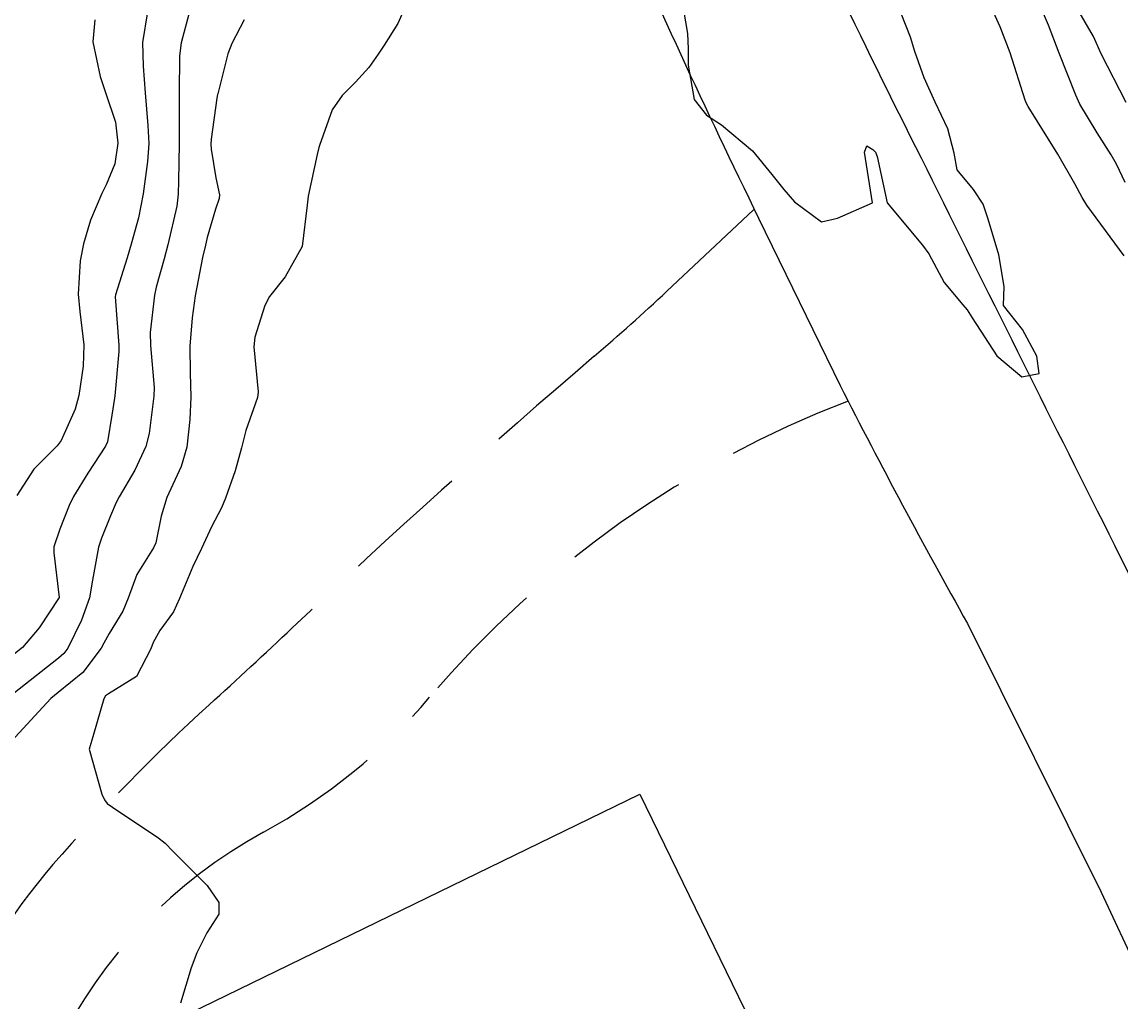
# Model space of a CAD drawing. Header units: metres. Extents: x 298520 to 308411, y 7433745 to 7450750.
# Drawn here: x 301006.2 to 301049.7, y 7443831.16 to 7443869.95 of the extents above; entities that cross this region are included whole.
import ezdxf

# ---------------------------------------------------------------- set-up
doc = ezdxf.new("R2010")
doc.units = ezdxf.units.M
doc.header["$LTSCALE"] = 10
doc.linetypes.add('DASHED', pattern=[0.75, 0.5, -0.25])
for name, color, linetype in [('Area Verde e Lazer', 94, 'Continuous'), ('Curvas de Nivel 1m', 11, 'Continuous'), ('Curvas de Nivel 5m', 15, 'Continuous'), ('Edificações', 30, 'Continuous'), ('Vias Primárias', 230, 'Continuous'), ('Vias Secundárias', 230, 'DASHED')]:
    doc.layers.add(name, color=color, linetype=linetype)

msp = doc.modelspace()

# ---------------------------------------------------------------- linework, layer by layer
at = {"layer": 'Area Verde e Lazer', "elevation": 683.981}
msp.add_lwpolyline([(301244.649, 7444005.746), (301236.077, 7444004.442, 0), (301223.445, 7444002.521, -0.079964), (301213.851, 7444002.604, 0.078577), (301189.512, 7444002.881, -0.017587), (301163.614, 7444000.014, 0.012035), (301150.001, 7443998.659, 0.378668), (301143.289, 7443991.061, -0.057498), (301138.13, 7443946.2, 0.342844), (301149.93, 7443920.553, 0.077568), (301153.355, 7443919.402, 0.010024), (301179.654, 7443915.445, 0.021064), (301218.066, 7443912.089, 0.035305), (301232.21, 7443912.451, 0.299651), (301239.104, 7443918.007, -0.016754)], format="xyb", dxfattribs=at)
at = {"layer": 'Curvas de Nivel 1m', "flags": 128}
for points, elevation in [([(301032.304, 7443870.895), (301032.539, 7443869.491), (301032.566, 7443868.89), (301032.569, 7443868.245), (301032.8, 7443866.887), (301033.289, 7443866.271), (301033.893, 7443865.877), (301035.118, 7443864.858), (301035.874, 7443863.918), (301036.354, 7443863.329), (301036.779, 7443862.836), (301037.851, 7443862.049), (301038.476, 7443862.191), (301039.863, 7443862.8), (301039.548, 7443864.803), (301039.639, 7443865.049), (301039.884, 7443864.909), (301039.98, 7443864.799), (301040.044, 7443864.635), (301040.441, 7443862.794), (301041.838, 7443861.123), (301042.093, 7443860.776), (301042.703, 7443859.648), (301043.443, 7443858.756), (301043.616, 7443858.558), (301043.808, 7443858.248), (301044.784, 7443856.74), (301045.775, 7443855.912), (301046.464, 7443856.035), (301046.37, 7443856.724), (301045.799, 7443857.778), (301045.046, 7443858.738), (301045.071, 7443859.487), (301044.861, 7443860.74), (301044.443, 7443862.155), (301044.242, 7443862.746), (301043.869, 7443863.329), (301043.216, 7443864.1), (301043.102, 7443864.762), (301042.853, 7443865.726), (301042.349, 7443866.773), (301041.917, 7443867.744), (301041.536, 7443868.784), (301041.375, 7443869.349), (301040.803, 7443870.792)], 684), ([(301049.872, 7443863.594), (301049.518, 7443864.325), (301049.307, 7443864.689), (301048.756, 7443865.562), (301048.078, 7443866.707), (301047.908, 7443867.052), (301047.256, 7443868.717), (301046.832, 7443869.833), (301046.453, 7443870.725)], 686), ([(301011.162, 7443870.359), (301010.964, 7443869.145), (301010.989, 7443868.209), (301011.073, 7443867.143), (301011.18, 7443865.854), (301011.216, 7443865.14), (301011.165, 7443864.43), (301010.99, 7443863.149), (301010.803, 7443862.196), (301010.515, 7443861.153), (301010.357, 7443860.625), (301009.897, 7443859.159), (301009.89, 7443859.081), (301010.036, 7443857.158), (301010.037, 7443856.91), (301009.873, 7443855.159), (301009.858, 7443855.063), (301009.755, 7443854.392), (301009.576, 7443853.33), (301009.507, 7443853.162), (301008.8, 7443852.097), (301008.238, 7443851.175), (301008.07, 7443850.815), (301007.7, 7443849.884), (301007.459, 7443849.184), (301007.453, 7443848.946), (301007.673, 7443847.18), (301006.874, 7443845.972), (301006.217, 7443845.201), (301005.638, 7443844.73)], 688), ([(301012.807, 7443870.259), (301012.496, 7443869.124), (301012.436, 7443868.616), (301012.422, 7443867.125), (301012.424, 7443866.606), (301012.425, 7443865.125), (301012.398, 7443863.662), (301012.382, 7443863.132), (301012.32, 7443862.669), (301011.967, 7443861.138), (301011.827, 7443860.582), (301011.508, 7443859.451), (301011.44, 7443859.144), (301011.276, 7443857.668), (301011.284, 7443857.145), (301011.426, 7443855.485), (301011.418, 7443855.143), (301011.229, 7443853.664), (301011.098, 7443853.146), (301010.662, 7443852.217), (301010.04, 7443851.157), (301009.929, 7443850.939), (301009.705, 7443850.411), (301009.339, 7443849.521), (301009.221, 7443849.165), (301008.985, 7443847.862), (301008.867, 7443847.168), (301008.554, 7443846.276), (301008.013, 7443845.176), (301007.857, 7443844.961), (301007.639, 7443844.77), (301005.644, 7443843.21)], 687), ([(301049.904, 7443866.764), (301048.915, 7443868.695), (301048.62, 7443869.38), (301047.951, 7443870.519)], 687), ([(301014.998, 7443870.044), (301014.499, 7443869.104), (301014.341, 7443868.693), (301013.947, 7443867.11), (301013.939, 7443867.083), (301013.91, 7443866.934), (301013.685, 7443865.313), (301013.671, 7443865.112), (301013.683, 7443864.915), (301013.87, 7443863.779), (301014.009, 7443863.109), (301014, 7443862.969), (301013.854, 7443862.545), (301013.533, 7443861.419), (301013.458, 7443861.116), (301013.342, 7443860.632), (301013.051, 7443859.121), (301012.928, 7443858.247), (301012.838, 7443857.124), (301012.853, 7443856.048), (301012.886, 7443855.123), (301012.844, 7443854.214), (301012.719, 7443853.125), (301012.502, 7443852.357), (301011.937, 7443851.137), (301011.705, 7443850.395), (301011.496, 7443849.341), (301011.406, 7443849.143), (301010.743, 7443848.088), (301010.401, 7443847.153), (301010.189, 7443846.631), (301009.652, 7443845.754), (301009.44, 7443845.368), (301009.331, 7443845.163), (301008.599, 7443844.205), (301007.625, 7443843.414), (301007.344, 7443843.184), (301005.604, 7443841.3)], 686), ([(301009.077, 7443870.034), (301009.006, 7443869.169), (301009.297, 7443867.789), (301009.5, 7443867.164), (301009.895, 7443865.99), (301009.987, 7443865.158), (301009.875, 7443864.342), (301009.524, 7443863.506), (301009.358, 7443863.165), (301008.91, 7443862.106), (301008.627, 7443861.172), (301008.497, 7443860.502), (301008.419, 7443859.174), (301008.482, 7443858.497), (301008.644, 7443857.171), (301008.623, 7443856.329), (301008.449, 7443855.173), (301008.306, 7443854.626), (301007.745, 7443853.389), (301007.583, 7443853.182), (301006.666, 7443852.259), (301005.999, 7443851.206)], 689)]:
    msp.add_lwpolyline(points, dxfattribs=dict(at, elevation=elevation))
at = {"layer": 'Curvas de Nivel 5m', "elevation": 685, "flags": 128}
for points in [[(301021.581, 7443871.024), (301021.08, 7443869.89), (301020.535, 7443869.034), (301020.29, 7443868.675), (301019.924, 7443868.156), (301019.394, 7443867.569), (301018.869, 7443867.05), (301018.477, 7443866.482), (301017.972, 7443865.059), (301017.951, 7443864.99), (301017.879, 7443864.704), (301017.521, 7443863.065), (301017.491, 7443862.699), (301017.284, 7443861.068), (301016.611, 7443859.868), (301015.995, 7443859.087), (301015.809, 7443858.726), (301015.419, 7443857.472), (301015.379, 7443857.094), (301015.547, 7443855.311), (301015.522, 7443855.092), (301015.064, 7443853.782), (301014.89, 7443853.099), (301014.637, 7443852.193), (301014.253, 7443851.105), (301014.091, 7443850.724), (301013.701, 7443849.968), (301013.302, 7443849.116), (301012.966, 7443848.401), (301012.433, 7443847.129), (301012.195, 7443846.602), (301011.654, 7443845.868), (301011.392, 7443845.397), (301011.3, 7443845.143), (301010.729, 7443844.052), (301009.625, 7443843.363), (301009.508, 7443843.277), (301009.436, 7443843.162), (301009.027, 7443841.747), (301008.858, 7443841.167), (301009.353, 7443839.386), (301009.457, 7443839.161), (301009.572, 7443839.024), (301009.987, 7443838.738), (301011.558, 7443837.689), (301011.867, 7443837.446), (301012.17, 7443837.131), (301013.533, 7443835.777), (301013.992, 7443835.105), (301013.987, 7443834.636), (301013.511, 7443833.899), (301013.114, 7443833.116), (301012.89, 7443832.512), (301012.474, 7443831.125)], [(301049.833, 7443860.7), (301048.348, 7443862.703), (301048.161, 7443863.001), (301047.871, 7443863.553), (301047.2, 7443864.717), (301046.024, 7443866.607), (301045.958, 7443866.729), (301045.905, 7443866.865), (301045.313, 7443868.736), (301044.919, 7443869.764), (301044.465, 7443870.745)]]:
    msp.add_lwpolyline(points, dxfattribs=at)
at = {"layer": 'Edificações'}
msp.add_lwpolyline([(301011.326, 7443829.99), (301030.661, 7443839.396), (301035.778, 7443828.877), (301016.443, 7443819.471)], close=True, dxfattribs=at)
at = {"layer": 'Vias Primárias'}
for points in [[(300952.571, 7443956.755, -0.001208), (300972.769, 7443940.914, 0.014766), (300981.86, 7443934.174, -0.041701), (300982.324, 7443933.79), (300987.962, 7443931.203, 0.013305), (300992.239, 7443929.377, -0.117996), (300995.351, 7443927.193, -0.062611), (300999.103, 7443921.906), (301007.353, 7443909.414), (301017.904, 7443894.293, -0.009256), (301023.989, 7443885.219, -0.040253), (301029.347, 7443875.217, 0.01198), (301035.358, 7443862.19), (301038.58, 7443855.569, 0.009668), (301043.621, 7443846.151), (301048.915, 7443835.508), (301054.884, 7443822.746, -0.039781), (301058.923, 7443811.948, 0.005846), (301062.535, 7443799.847, 0.001026), (301067.833, 7443782.951), (301070.414, 7443774.663), (301072.958, 7443766.923), (301076.018, 7443757.625), (301078.604, 7443749.95)], [(301060.862, 7443825.542), (301054.86, 7443838.376), (301049.458, 7443849.236, -0.001597), (301042.246, 7443863.68, -0.009714), (301035.397, 7443877.855, 0.020606), (301032.616, 7443883.575), (301032.043, 7443884.863, -0.419374), (301033.667, 7443888.983), (301036.946, 7443890.851), (301051.11, 7443900.943, 0.05635), (301055.684, 7443905.05, 0.028819), (301057.639, 7443907.522, -0.062288), (301067.887, 7443918.842, -0.06108), (301068.59, 7443919.311, 0.103761), (301072.044, 7443922.067, -0.30548), (301076.057, 7443923.252, -0.096288), (301082.117, 7443919.959, -0.057881), (301093.436, 7443908.18), (301103.8, 7443895.896, -0.006947), (301112.109, 7443885.766, -0.014485), (301121.245, 7443873.599, -0.022967), (301132.644, 7443855.784, -0.019302)]]:
    msp.add_lwpolyline(points, format="xyb", dxfattribs=at)
at = {"layer": 'Vias Secundárias'}
for points in [[(301035.152, 7443862.517), (301031.723, 7443859.295, -0.01176), (301028.853, 7443856.724, 0.012572), (301016.897, 7443845.975, -0.005284), (301013.608, 7443842.93, 0.03036), (301007.424, 7443836.601, 0.074825), (301003.245, 7443829.992, -0.026277), (300995.313, 7443814.255, 0.015185), (300990.448, 7443805.115, -0.072901), (300986.119, 7443798.845, 0.020355), (300975.716, 7443786.719), (300960.712, 7443766.775, 0.115625), (300958.96, 7443762.795, -0.1196), (300956.219, 7443756.699), (300951.45, 7443749.95)], [(300964.668, 7443759.454), (300969.401, 7443764.519, 0.016153), (300974.609, 7443770.465, 0.028077), (300985.783, 7443785.764, 0.009029), (300989.238, 7443791.316, -0.025743), (300994.812, 7443799.641, 0.139602), (300996.09, 7443802.992, 0.0093), (300996.86, 7443804.319, 0.045349), (301002.084, 7443816.112, -0.032952), (301007.549, 7443829.325, -0.154352), (301015.758, 7443837.887, 0.091382), (301022.333, 7443843.229, -0.125161), (301038.899, 7443854.947)]]:
    msp.add_lwpolyline(points, format="xyb", dxfattribs=at)

doc.saveas('drawing.dxf')
